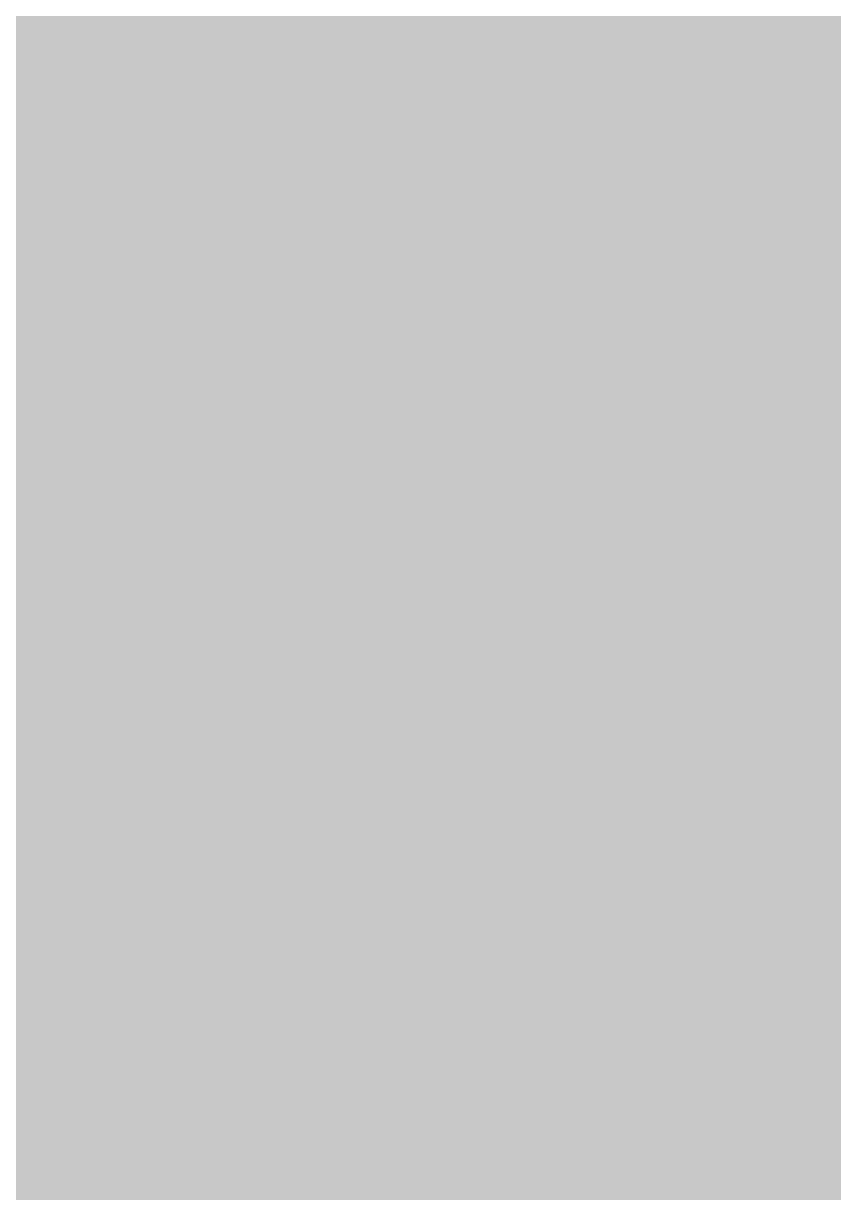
# Model space of a CAD drawing. Header units: metres. Extents: x 320712 to 330859, y 7395954 to 7410037.
# Drawn here: x 324666.21 to 324669.98, y 7398283.02 to 7398288.45 of the extents above; entities that cross this region are included whole.
import ezdxf

# ---------------------------------------------------------------- set-up
doc = ezdxf.new("R2010")
doc.units = ezdxf.units.M
doc.layers.add('F-HATCH-MRS', color=91, linetype='Continuous')

msp = doc.modelspace()

# ---------------------------------------------------------------- hatches: boundary and pattern name
at = {"layer": 'F-HATCH-MRS', "transparency": 33554559}
h = msp.add_hatch(color=256, dxfattribs=at)
h.dxf.hatch_style = 1
edge = h.paths.add_edge_path()
edge.add_line((325788.4682, 7397662.3262), (325794.0815, 7397673.8827))
edge.add_line((325794.0815, 7397673.8827), (325542.001, 7397792.082))
edge.add_line((325542.001, 7397792.082), (325539.4601, 7397787.4294))
edge.add_line((325539.4601, 7397787.4294), (325515.1385, 7397798.8216))
edge.add_line((325515.1385, 7397798.8216), (325498.1224, 7397802.6219))
edge.add_line((325498.1224, 7397802.6219), (325472.1093, 7397814.7426))
edge.add_line((325472.1093, 7397814.7426), (325463.4453, 7397818.8502))
edge.add_line((325463.4453, 7397818.8502), (325453.232, 7397829.3268))
edge.add_line((325453.232, 7397829.3268), (325433.6793, 7397838.6767))
edge.add_line((325433.6793, 7397838.6767), (325398.131, 7397855.3247))
edge.add_line((325398.131, 7397855.3247), (325399.7539, 7397859.2263))
edge.add_line((325399.7539, 7397859.2263), (325325.7413, 7397894.2372))
edge.add_line((325325.7413, 7397894.2372), (325326.7163, 7397896.3989))
edge.add_line((325326.7163, 7397896.3989), (325281.002, 7397918.3838))
edge.add_line((325281.002, 7397918.3838), (325258.9397, 7397928.8776))
edge.add_line((325258.9397, 7397928.8776), (325227.6798, 7397942.5446))
edge.add_line((325227.6798, 7397942.5446), (325139.2729, 7397984.0797))
edge.add_line((325139.2729, 7397984.0797), (325044.1313, 7398029.6547))
edge.add_line((325044.1313, 7398029.6547), (325012.3961, 7398045.2386))
edge.add_line((325012.3961, 7398045.2386), (324984.8982, 7398058.3969))
edge.add_line((324984.8982, 7398058.3969), (324967.4641, 7398067.3154))
edge.add_line((324967.4641, 7398067.3154), (324948.9358, 7398077.1963))
edge.add_line((324948.9358, 7398077.1963), (324919.8393, 7398094.0748))
edge.add_line((324919.8393, 7398094.0748), (324903.9964, 7398103.7626))
edge.add_line((324903.9964, 7398103.7626), (324877.6587, 7398121.0143))
edge.add_line((324877.6587, 7398121.0143), (324854.4662, 7398136.9608))
edge.add_line((324854.4662, 7398136.9608), (324842.9846, 7398145.7293))
edge.add_line((324842.9846, 7398145.7293), (324822.9435, 7398160.8445))
edge.add_line((324822.9435, 7398160.8445), (324794.941, 7398183.8066))
edge.add_line((324794.941, 7398183.8066), (324773.8366, 7398202.2541))
edge.add_line((324773.8366, 7398202.2541), (324751.9241, 7398223.0168))
edge.add_line((324751.9241, 7398223.0168), (324738.8161, 7398236.3033))
edge.add_line((324738.8161, 7398236.3033), (324727.8965, 7398247.6651))
edge.add_line((324727.8965, 7398247.6651), (324715.2689, 7398261.4195))
edge.add_line((324715.2689, 7398261.4195), (324702.3355, 7398275.968))
edge.add_line((324702.3355, 7398275.968), (324685.9839, 7398295.1435))
edge.add_line((324685.9839, 7398295.1435), (324675.7173, 7398308.077))
edge.add_line((324675.7173, 7398308.077), (324667.1711, 7398319.5658))
edge.add_line((324667.1711, 7398319.5658), (324648.8722, 7398303.3147))
edge.add_line((324648.8722, 7398303.3147), (324649.6362, 7398302.5826))
edge.add_line((324649.6362, 7398302.5826), (324654.0309, 7398298.4167))
edge.add_line((324654.0309, 7398298.4167), (324647.6989, 7398291.737))
edge.add_line((324647.6989, 7398291.737), (324665.6211, 7398274.7173))
edge.add_line((324665.6211, 7398274.7173), (324671.6532, 7398281.7117))
edge.add_line((324671.6532, 7398281.7117), (324689.3758, 7398264.9117))
edge.add_line((324689.3758, 7398264.9117), (324702.1824, 7398250.9392))
edge.add_line((324702.1824, 7398250.9392), (324726.5035, 7398224.5488))
edge.add_line((324726.5035, 7398224.5488), (324741.3319, 7398209.8176))
edge.add_line((324741.3319, 7398209.8176), (324740.2068, 7398208.4102))
edge.add_line((324740.2068, 7398208.4102), (324758.2084, 7398190.3761))
edge.add_line((324758.2084, 7398190.3761), (324780.5218, 7398167.6463))
edge.add_line((324780.5218, 7398167.6463), (324812.2771, 7398141.4749))
edge.add_line((324812.2771, 7398141.4749), (324840.7455, 7398117.8747))
edge.add_line((324840.7455, 7398117.8747), (324861.4262, 7398104.2456))
edge.add_line((324861.4262, 7398104.2456), (324904.0448, 7398076.0362))
edge.add_line((324904.0448, 7398076.0362), (324902.814, 7398072.5956))
edge.add_line((324902.814, 7398072.5956), (324939.2549, 7398055.6269))
edge.add_line((324939.2549, 7398055.6269), (324958.7623, 7398046.643))
edge.add_line((324958.7623, 7398046.643), (324976.9314, 7398038.0111))
edge.add_line((324976.9314, 7398038.0111), (325004.3809, 7398025.2422))
edge.add_line((325004.3809, 7398025.2422), (325026.3788, 7398014.6839))
edge.add_line((325026.3788, 7398014.6839), (325040.5175, 7398007.6848))
edge.add_line((325040.5175, 7398007.6848), (325048.75, 7398002.4418))
edge.add_line((325048.75, 7398002.4418), (325068.4613, 7397990.827))
edge.add_line((325068.4613, 7397990.827), (325086.658, 7397981.9457))
edge.add_line((325086.658, 7397981.9457), (325145.5616, 7397955.395))
edge.add_line((325145.5616, 7397955.395), (325229.4059, 7397921.3567))
edge.add_line((325229.4059, 7397921.3567), (325300.3628, 7397896.6169))
edge.add_line((325300.3628, 7397896.6169), (325311.4182, 7397892.4248))
edge.add_line((325311.4182, 7397892.4248), (325323.1494, 7397887.8132))
edge.add_line((325323.1494, 7397887.8132), (325334.0611, 7397883.1461))
edge.add_line((325334.0611, 7397883.1461), (325353.2949, 7397873.9878))
edge.add_line((325353.2949, 7397873.9878), (325350.8356, 7397869.3212))
edge.add_line((325350.8356, 7397869.3212), (325414.121, 7397838.9289))
edge.add_line((325414.121, 7397838.9289), (325524.2445, 7397784.1878))
edge.add_line((325524.2445, 7397784.1878), (325588.1036, 7397752.757))
edge.add_line((325588.1036, 7397752.757), (325604.2635, 7397744.7632))
edge.add_line((325604.2635, 7397744.7632), (325606.1734, 7397748.6951))
edge.add_line((325606.1734, 7397748.6951), (325787.5203, 7397662.7857))
edge.add_arc((326092.3813, 7398290.4121), 697.75, 244.0924672, 244.1789681)

doc.saveas('drawing.dxf')
